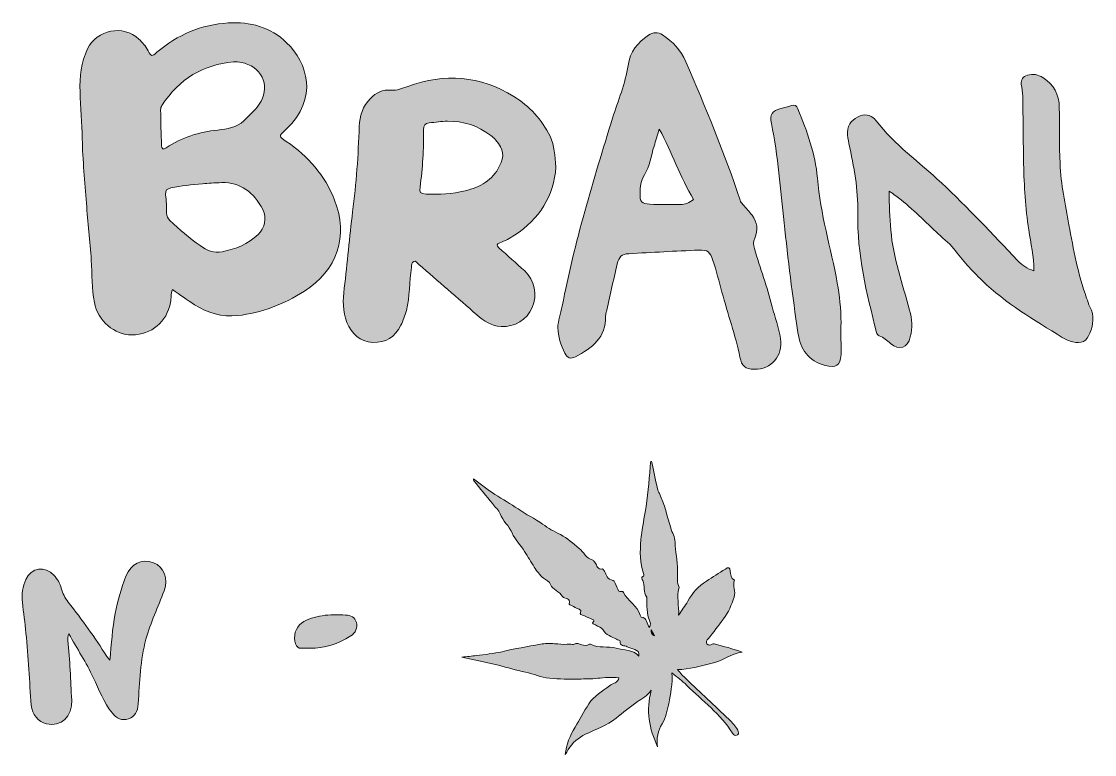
# Model space of a CAD drawing. Extents: x 449 to 1464, y -1300 to -659.
# Drawn here: x 901 to 1426, y -1083 to -724 of the extents above; entities that cross this region are included whole.
import ezdxf

# ---------------------------------------------------------------- set-up
doc = ezdxf.new("R2010")
doc.units = 0
doc.header["$MEASUREMENT"] = 0
doc.layers.add('katman 1', color=7, linetype='Continuous')

# ---------------------------------------------------------------- blocks, each defined once
blk = doc.blocks.new('block 2')
at = {"layer": 'katman 1', "true_color": 0x284ec8}
h = blk.add_hatch(color=152, dxfattribs=at)
h.dxf.hatch_style = 2
edge = h.paths.add_edge_path()
edge.add_spline(control_points=[(1054.47, -811.5), (1049.75, -799.4), (1041.48, -790.09), (1030.84, -782.83), (1027.07, -780.25), (1026.99, -780.37), (1030.37, -777.2), (1030.49, -777.08), (1030.63, -776.97), (1030.75, -776.85), (1046.82, -761.74), (1041.15, -744.34), (1031, -734.55), (1023.03, -726.87), (1013.21, -724.16), (1002.46, -724.87), (989.28, -725.75), (977.57, -730.54), (967.52, -739.24), (965.07, -741.36), (964.65, -741.31), (963.25, -738.53), (962.1, -736.26), (960.45, -734.43), (958.65, -732.74), (951.08, -725.63), (938.09, -728.12), (933.62, -737.5), (930.45, -744.16), (929.66, -751.27), (929.88, -758.5), (930.12, -766.19), (930.81, -773.87), (930.97, -781.56), (931.19, -792.09), (932.31, -802.56), (933.03, -813.05), (933.68, -822.34), (934.76, -831.61), (935.39, -840.91), (935.86, -847.82), (935.59, -854.8), (936.9, -861.62), (938.62, -870.57), (946.86, -877.56), (955.25, -877.47), (964.88, -877.38), (972.31, -871.12), (974.21, -861.54), (974.61, -859.54), (974.19, -857.43), (975.13, -855.3), (978.79, -857.8), (982.31, -860.36), (985.97, -862.69), (992.36, -866.75), (999.37, -868.81), (1006.95, -868), (1018.8, -866.73), (1029.66, -862.42), (1039.66, -856.09), (1055.74, -845.91), (1061.33, -829.03), (1054.47, -811.5)], knot_values=[0, 0, 0, 0, 1, 1, 1, 2, 2, 2, 3, 3, 3, 4, 4, 4, 5, 5, 5, 6, 6, 6, 7, 7, 7, 8, 8, 8, 9, 9, 9, 10, 10, 10, 11, 11, 11, 12, 12, 12, 13, 13, 13, 14, 14, 14, 15, 15, 15, 16, 16, 16, 17, 17, 17, 18, 18, 18, 19, 19, 19, 20, 20, 20, 21, 21, 21, 21], degree=3, periodic=1)
edge = h.paths.add_edge_path()
edge.add_spline(control_points=[(969.75, -784.85), (969.55, -779.05), (969.42, -773.24), (969.33, -767.44), (969.32, -766.71), (969.59, -765.88), (969.98, -765.27), (978.33, -752.17), (990.37, -745.23), (1004.96, -743.9), (1007.92, -743.87), (1010.01, -744.32), (1012, -745.13), (1020.74, -748.7), (1022.89, -758.53), (1016.5, -766.1), (1014.52, -768.45), (1012.33, -770.65), (1010.06, -772.72), (1006.46, -776), (1001.91, -776.72), (997.25, -777.24), (988.23, -778.25), (979.68, -780.73), (972.1, -785.95), (970.6, -786.99), (969.81, -786.47), (969.75, -784.85)], knot_values=[0, 0, 0, 0, 1, 1, 1, 2, 2, 2, 3, 3, 3, 4, 4, 4, 5, 5, 5, 6, 6, 6, 7, 7, 7, 8, 8, 8, 9, 9, 9, 9], degree=3, periodic=1)
edge = h.paths.add_edge_path()
edge.add_spline(control_points=[(1017.04, -828.37), (1012.16, -833.18), (1005.97, -835.43), (999.49, -836.8), (995.55, -837.63), (991.85, -836.12), (988.65, -833.79), (983.46, -830.01), (978.47, -825.99), (973.91, -821.45), (972.87, -820.43), (972.33, -819.32), (972.28, -817.85), (972.2, -814.86), (972.14, -811.85), (971.77, -808.89), (971.51, -806.73), (972.52, -806), (974.32, -805.6), (979.43, -804.47), (984.62, -804), (989.81, -803.53), (992.71, -803.26), (995.61, -803.15), (999.27, -802.92), (1008.26, -802.95), (1015.07, -807.59), (1019.29, -816.18), (1021.34, -820.33), (1020.37, -825.1), (1017.04, -828.37)], knot_values=[0, 0, 0, 0, 1, 1, 1, 2, 2, 2, 3, 3, 3, 4, 4, 4, 5, 5, 5, 6, 6, 6, 7, 7, 7, 8, 8, 8, 9, 9, 9, 10, 10, 10, 10], degree=3, periodic=1)
h = blk.add_hatch(color=152, dxfattribs=at)
h.dxf.hatch_style = 2
edge = h.paths.add_edge_path()
edge.add_spline(control_points=[(1272.66, -879.22), (1271.89, -873.87), (1269.91, -868.86), (1268.63, -863.67), (1266.26, -854.02), (1262.57, -844.8), (1259.93, -835.24), (1259.43, -833.45), (1259.17, -831.9), (1260.03, -830.09), (1261.88, -826.19), (1261.27, -822.39), (1258.74, -818.97), (1257.36, -817.12), (1255.77, -815.44), (1254.26, -813.69), (1253.71, -813.04), (1253.17, -812.46), (1252.88, -811.58), (1245.39, -788.48), (1235.86, -766.18), (1226.38, -743.84), (1223.92, -738.05), (1219.89, -734.12), (1214.95, -730.76), (1212.67, -729.21), (1210.36, -729.34), (1208.03, -730.92), (1202.74, -734.52), (1199.11, -738.85), (1198.09, -745.65), (1196.75, -754.52), (1193.16, -762.88), (1190.5, -771.44), (1181.07, -801.79), (1171.78, -832.18), (1165.85, -863.47), (1165.19, -866.98), (1163.67, -870.47), (1163.74, -873.95), (1163.82, -878.25), (1165.16, -882.53), (1167.19, -886.45), (1168.39, -888.76), (1169.96, -889.41), (1172.3, -888.16), (1180.35, -883.87), (1187.39, -878.73), (1187.1, -868.21), (1187.09, -867.78), (1187.17, -867.35), (1187.27, -866.94), (1189.09, -858.85), (1190.9, -850.76), (1192.75, -842.68), (1193.53, -839.3), (1194.92, -837.95), (1198.37, -837.75), (1209.81, -837.08), (1221.26, -836.48), (1232.71, -835.99), (1236.91, -835.81), (1238.37, -836.92), (1239.62, -841), (1241.2, -846.14), (1242.63, -851.34), (1244, -856.54), (1246.82, -867.19), (1250.62, -877.57), (1252.81, -888.38), (1253.68, -892.66), (1255.4, -894.23), (1259.78, -894.28), (1268.31, -894.38), (1273.9, -887.72), (1272.66, -879.22)], knot_values=[0, 0, 0, 0, 1, 1, 1, 2, 2, 2, 3, 3, 3, 4, 4, 4, 5, 5, 5, 6, 6, 6, 7, 7, 7, 8, 8, 8, 9, 9, 9, 10, 10, 10, 11, 11, 11, 12, 12, 12, 13, 13, 13, 14, 14, 14, 15, 15, 15, 16, 16, 16, 17, 17, 17, 18, 18, 18, 19, 19, 19, 20, 20, 20, 21, 21, 21, 22, 22, 22, 23, 23, 23, 24, 24, 24, 25, 25, 25, 25], degree=3, periodic=1)
edge = h.paths.add_edge_path()
edge.add_spline(control_points=[(1223.63, -813.7), (1218.68, -813.8), (1213.71, -813.79), (1208.77, -813.53), (1204.65, -813.32), (1203.85, -812.32), (1203.92, -808.28), (1203.97, -805.09), (1204.16, -802.13), (1206.09, -799.12), (1208.76, -794.98), (1209.3, -789.82), (1210.79, -785.11), (1211.61, -782.53), (1212.4, -779.93), (1213.37, -776.8), (1219.68, -788.27), (1223.64, -800.28), (1230.05, -811.26), (1228.3, -812.76), (1226.03, -813.65), (1223.63, -813.7)], knot_values=[0, 0, 0, 0, 1, 1, 1, 2, 2, 2, 3, 3, 3, 4, 4, 4, 5, 5, 5, 6, 6, 6, 7, 7, 7, 7], degree=3, periodic=1)
h = blk.add_hatch(color=152, dxfattribs=at)
h.dxf.hatch_style = 2
edge = h.paths.add_edge_path()
edge.add_spline(control_points=[(1147.48, -846.18), (1143.33, -842.35), (1139.09, -838.62), (1134.84, -834.91), (1133.5, -833.74), (1133.65, -833.09), (1135.26, -832.47), (1137.82, -831.49), (1140.23, -830.19), (1142.52, -828.69), (1154.75, -820.69), (1161.74, -809.55), (1162.78, -795.37), (1162.32, -789.88), (1162.1, -784.89), (1159.87, -780.32), (1155.85, -772.12), (1149.8, -765.61), (1142.13, -760.82), (1125.72, -750.58), (1108.31, -749.43), (1090.25, -755.93), (1087.59, -756.89), (1084.95, -757.97), (1082.06, -757.72), (1077.98, -757.37), (1074.74, -758.96), (1071.96, -761.78), (1068.18, -765.59), (1066.69, -770.37), (1066.52, -775.52), (1066.05, -789.46), (1065.14, -803.37), (1063.29, -817.19), (1061.64, -829.66), (1060.77, -842.21), (1059.21, -854.68), (1058.5, -860.37), (1058.27, -865.94), (1060.52, -871.33), (1062.87, -876.94), (1066.8, -880.72), (1073.15, -881.1), (1079.59, -881.49), (1084.09, -878.46), (1086.89, -872.74), (1088.02, -870.43), (1088.94, -868.06), (1089.57, -865.55), (1091.3, -858.62), (1091.07, -851.46), (1092.07, -844.44), (1092.22, -843.35), (1092.07, -841.97), (1093.16, -841.5), (1094.24, -841.04), (1094.92, -842.32), (1095.65, -842.96), (1105.16, -851.18), (1114.62, -859.46), (1124.13, -867.68), (1127.53, -870.63), (1131.22, -873.11), (1135.91, -873.38), (1142.48, -873.74), (1148.63, -869.94), (1151.15, -864.08), (1153.82, -857.86), (1152.42, -850.74), (1147.48, -846.18)], knot_values=[0, 0, 0, 0, 1, 1, 1, 2, 2, 2, 3, 3, 3, 4, 4, 4, 5, 5, 5, 6, 6, 6, 7, 7, 7, 8, 8, 8, 9, 9, 9, 10, 10, 10, 11, 11, 11, 12, 12, 12, 13, 13, 13, 14, 14, 14, 15, 15, 15, 16, 16, 16, 17, 17, 17, 18, 18, 18, 19, 19, 19, 20, 20, 20, 21, 21, 21, 22, 22, 22, 23, 23, 23, 23], degree=3, periodic=1)
edge = h.paths.add_edge_path()
edge.add_spline(control_points=[(1118.34, -806.97), (1112.07, -808.44), (1105.69, -808.96), (1099.25, -808.57), (1096.29, -808.38), (1095.93, -808.02), (1096.3, -805.19), (1097.5, -795.86), (1098.15, -786.49), (1097.99, -777.09), (1097.95, -774.94), (1098.68, -773.98), (1100.79, -773.75), (1103.77, -773.44), (1106.72, -772.94), (1109.72, -772.97), (1117.6, -772.83), (1124.71, -775.03), (1130.92, -779.96), (1131.72, -780.6), (1132.52, -781.26), (1133.19, -782.03), (1137.41, -786.93), (1137.65, -789.98), (1135.21, -794.84), (1131.72, -801.82), (1125.59, -805.26), (1118.34, -806.97)], knot_values=[0, 0, 0, 0, 1, 1, 1, 2, 2, 2, 3, 3, 3, 4, 4, 4, 5, 5, 5, 6, 6, 6, 7, 7, 7, 8, 8, 8, 9, 9, 9, 9], degree=3, periodic=1)
h = blk.add_hatch(color=152, dxfattribs=at)
h.dxf.hatch_style = 2
edge = h.paths.add_edge_path()
edge.add_spline(control_points=[(1396.65, -846.11), (1396.75, -839.13), (1395.09, -832.64), (1394.14, -826.05), (1392.59, -815.36), (1391.83, -804.62), (1391.64, -793.84), (1391.45, -782.8), (1391.37, -771.75), (1391.17, -760.72), (1391.13, -758.76), (1390.71, -756.82), (1390.48, -754.86), (1390.21, -752.55), (1391.22, -751.15), (1393.45, -750.45), (1396.2, -749.59), (1398.72, -750.17), (1401.05, -751.63), (1406.4, -754.97), (1409.06, -759.84), (1409.1, -766.18), (1409.15, -775.34), (1409.09, -784.5), (1409.48, -793.66), (1409.9, -803.79), (1411.94, -813.66), (1413.79, -823.57), (1416.05, -835.67), (1418.25, -847.79), (1422.45, -859.42), (1422.97, -860.86), (1423.39, -862.37), (1424.09, -863.72), (1426.34, -868.05), (1425.74, -872.35), (1424.09, -876.62), (1422.56, -880.61), (1419.84, -881.95), (1415.73, -880.93), (1413.89, -880.47), (1412.17, -879.66), (1410.57, -878.68), (1396.89, -870.23), (1382.99, -862.05), (1371.27, -850.84), (1366.27, -846.06), (1361.72, -840.87), (1357.46, -835.38), (1355.02, -832.25), (1351.67, -829.83), (1348.77, -827.04), (1342.41, -820.93), (1336.15, -814.73), (1329.08, -809.42), (1328.14, -808.72), (1327.18, -808.06), (1325.88, -807.12), (1325.73, -813.81), (1326.16, -820), (1326.66, -826.19), (1327.75, -839.69), (1332.33, -852.37), (1335.86, -865.29), (1337.06, -869.66), (1337.26, -874.1), (1336.19, -878.48), (1334.84, -884.02), (1330.85, -885.24), (1326.47, -881.61), (1324.76, -880.19), (1323.13, -878.68), (1320.97, -877.92), (1320.19, -877.64), (1319.88, -877.05), (1319.66, -876.21), (1314.74, -857.05), (1310.05, -837.83), (1310.49, -817.87), (1310.75, -806.27), (1308.56, -795.07), (1306.15, -783.85), (1305.76, -782.02), (1305.37, -780.19), (1305.42, -778.28), (1305.55, -774.07), (1308.11, -771.79), (1311.67, -770.38), (1314.81, -769.14), (1317.63, -770.27), (1319.48, -772.7), (1328.51, -784.55), (1340.71, -793.02), (1351.41, -803.09), (1364.32, -815.24), (1376.44, -828.17), (1388.66, -841), (1390.9, -843.36), (1393.35, -845.14), (1396.65, -846.11)], knot_values=[0, 0, 0, 0, 1, 1, 1, 2, 2, 2, 3, 3, 3, 4, 4, 4, 5, 5, 5, 6, 6, 6, 7, 7, 7, 8, 8, 8, 9, 9, 9, 10, 10, 10, 11, 11, 11, 12, 12, 12, 13, 13, 13, 14, 14, 14, 15, 15, 15, 16, 16, 16, 17, 17, 17, 18, 18, 18, 19, 19, 19, 20, 20, 20, 21, 21, 21, 22, 22, 22, 23, 23, 23, 24, 24, 24, 25, 25, 25, 26, 26, 26, 27, 27, 27, 28, 28, 28, 29, 29, 29, 30, 30, 30, 31, 31, 31, 32, 32, 32, 33, 33, 33, 33], degree=3, periodic=1)
h = blk.add_hatch(color=152, dxfattribs=at)
h.dxf.hatch_style = 2
edge = h.paths.add_edge_path()
edge.add_spline(control_points=[(1302.3, -871.58), (1301.84, -875.49), (1302.37, -880.26), (1302.35, -885.04), (1302.35, -885.72), (1302.33, -886.41), (1302.28, -887.09), (1301.92, -892.53), (1299.75, -893.86), (1294.49, -892.4), (1286.17, -890.11), (1282.42, -884.6), (1281.19, -876.23), (1278.57, -858.38), (1276.31, -840.5), (1274.43, -822.57), (1272.72, -806.34), (1271.48, -790.05), (1268.18, -774.03), (1267.28, -769.64), (1268.56, -767.86), (1272.84, -766.74), (1274.57, -766.28), (1276.31, -765.84), (1278.01, -765.29), (1279.67, -764.74), (1280.61, -765.39), (1281.21, -766.89), (1285.58, -777.86), (1289.74, -788.9), (1290.72, -800.79), (1292.15, -818.25), (1297.37, -834.97), (1300.43, -852.1), (1301.53, -858.26), (1302.3, -864.44), (1302.3, -871.58)], knot_values=[0, 0, 0, 0, 1, 1, 1, 2, 2, 2, 3, 3, 3, 4, 4, 4, 5, 5, 5, 6, 6, 6, 7, 7, 7, 8, 8, 8, 9, 9, 9, 10, 10, 10, 11, 11, 11, 12, 12, 12, 12], degree=3, periodic=1)
at = {"layer": 'katman 1', "true_color": 0x42fe0f}
h = blk.add_hatch(color=80, dxfattribs=at)
h.dxf.hatch_style = 2
edge = h.paths.add_edge_path()
edge.add_spline(control_points=[(1209.6, -939.45), (1210.55, -943.87), (1211.48, -948.29), (1212.47, -952.7), (1212.66, -953.52), (1213.04, -954.3), (1213.4, -955.07), (1215.96, -960.42), (1217.24, -966.2), (1218.92, -971.84), (1219.61, -974.19), (1221.06, -976.32), (1221.1, -978.84), (1221.17, -983.43), (1222.25, -987.91), (1222.28, -992.54), (1222.29, -994.98), (1221.89, -997.63), (1222.77, -1000.09), (1222.89, -1000.41), (1223.08, -1000.79), (1223, -1001.07), (1221.72, -1005.5), (1223.11, -1009.99), (1222.79, -1014.57), (1224.29, -1012.25), (1225.95, -1010.09), (1227.27, -1007.74), (1229.54, -1003.69), (1232.51, -1000.38), (1236.42, -997.9), (1239.51, -995.94), (1242.61, -993.97), (1245.67, -991.97), (1247.06, -991.06), (1247.93, -990.85), (1248.1, -992.99), (1248.23, -994.64), (1248.31, -996.45), (1250.12, -997.39), (1249.1, -1000.14), (1250.9, -1002.91), (1249.99, -1005.7), (1248.73, -1009.52), (1247.25, -1013.07), (1244.74, -1016.4), (1242.29, -1019.66), (1239.86, -1022.93), (1237.26, -1026.09), (1236.7, -1026.77), (1235.98, -1027.7), (1236.69, -1028.63), (1237.37, -1029.54), (1238.31, -1029.33), (1239.22, -1028.8), (1239.49, -1028.64), (1239.91, -1028.56), (1240.21, -1028.64), (1244.79, -1029.79), (1249.36, -1030.97), (1253.96, -1032.57), (1248.39, -1033.49), (1243.93, -1037.09), (1238.58, -1038.25), (1233.34, -1039.38), (1228.21, -1041.06), (1222.18, -1041.18), (1223.86, -1042.99), (1225.08, -1044.45), (1226.46, -1045.75), (1233.42, -1052.33), (1240.45, -1058.85), (1247.4, -1065.45), (1249.07, -1067.03), (1250.71, -1068.71), (1251.72, -1070.82), (1252.07, -1071.56), (1252.55, -1072.53), (1251.55, -1073.11), (1250.58, -1073.68), (1249.66, -1073.19), (1249.13, -1072.31), (1243.36, -1062.85), (1234.43, -1056.4), (1226.73, -1048.78), (1224.64, -1046.71), (1222.22, -1044.98), (1219.55, -1042.76), (1219.92, -1048.2), (1218.87, -1053.02), (1217.94, -1057.84), (1217.27, -1061.26), (1216.54, -1064.59), (1214.69, -1067.74), (1212.75, -1071.04), (1211.77, -1074.86), (1212.53, -1078.88), (1208.38, -1070.12), (1206.78, -1061.09), (1209.42, -1051.29), (1207.57, -1053.84), (1204.95, -1055.25), (1202.57, -1056.97), (1199.03, -1059.53), (1195.6, -1062.22), (1192.17, -1064.92), (1187.69, -1068.45), (1182.35, -1070.3), (1177.31, -1072.76), (1173.78, -1074.48), (1170.8, -1076.83), (1168.82, -1080.3), (1168.36, -1081.11), (1167.94, -1081.94), (1167.36, -1082.7), (1167.8, -1077.83), (1169.68, -1073.38), (1172.19, -1069.35), (1174.53, -1065.59), (1176.45, -1061.62), (1178.86, -1057.9), (1181.44, -1053.91), (1185.42, -1051.83), (1188.97, -1049.08), (1190.52, -1047.89), (1193.11, -1047.72), (1193.59, -1045.25), (1190.05, -1044.69), (1186.47, -1045.05), (1183.22, -1045.43), (1180.15, -1045.79), (1176.98, -1045.72), (1174.01, -1045.8), (1169.25, -1045.94), (1164.37, -1045.73), (1159.55, -1045.37), (1155.43, -1045.06), (1151.81, -1043.21), (1147.86, -1042.41), (1143.4, -1041.52), (1139.04, -1040.14), (1134.61, -1039.07), (1128.75, -1037.66), (1122.87, -1036.31), (1116.8, -1035.06), (1119.15, -1034.81), (1121.51, -1034.58), (1123.86, -1034.31), (1128.08, -1033.84), (1132.26, -1033.33), (1136.44, -1032.4), (1142.65, -1031.02), (1148.91, -1029.8), (1155.17, -1028.73), (1157.31, -1028.37), (1159.8, -1028.39), (1162.15, -1028.5), (1164.1, -1028.59), (1166.21, -1029.1), (1168.24, -1028.7), (1169.36, -1028.48), (1170.85, -1029.16), (1171.45, -1028.82), (1174.11, -1027.31), (1176.67, -1030.85), (1179.17, -1028.73), (1179.26, -1028.66), (1179.51, -1028.73), (1179.65, -1028.8), (1183.67, -1030.9), (1188.25, -1029.49), (1192.31, -1030.7), (1195.97, -1031.81), (1200.23, -1031.12), (1203.4, -1034.53), (1203.69, -1032.47), (1202.56, -1031.83), (1201.44, -1031.33), (1200.2, -1030.78), (1198.74, -1030.64), (1197.59, -1029.96), (1196.37, -1029.23), (1193.84, -1029.97), (1194.16, -1027.18), (1194.18, -1026.95), (1193, -1026.61), (1192.4, -1026.29), (1190.03, -1024.99), (1187.26, -1024.41), (1185.78, -1021.61), (1185.2, -1020.52), (1183.33, -1020.15), (1182.17, -1019.3), (1181.65, -1018.92), (1179.69, -1019), (1181.28, -1017.4), (1181.73, -1016.94), (1180.76, -1016.64), (1180.4, -1016.47), (1179.1, -1015.83), (1177.71, -1015.37), (1176.41, -1014.74), (1175.6, -1014.35), (1173.9, -1014.49), (1175, -1012.66), (1175.3, -1012.16), (1174.45, -1011.89), (1174.07, -1011.68), (1172.87, -1011.03), (1171.61, -1010.49), (1170.4, -1009.87), (1169.95, -1009.65), (1169.14, -1009.2), (1169.17, -1009.11), (1170.41, -1005.91), (1166.85, -1006.81), (1166.02, -1005.39), (1164.58, -1002.93), (1160.93, -1001.92), (1160.25, -999.85), (1159.49, -997.57), (1157.91, -997.49), (1156.72, -996.49), (1154.87, -994.93), (1153.31, -992.87), (1152.18, -991.06), (1150.59, -988.53), (1149.04, -985.94), (1147.43, -983.37), (1145.47, -980.25), (1142.7, -977.48), (1141.33, -974.35), (1139.79, -970.83), (1136.84, -968.46), (1135.44, -964.92), (1134.77, -963.23), (1132.97, -961.61), (1131.68, -959.96), (1128.73, -956.2), (1125.63, -952.55), (1122.61, -948.83), (1122.49, -948.68), (1122.51, -948.4), (1122.38, -947.78), (1126.06, -950.53), (1129.36, -953.18), (1132.92, -955.49), (1136.67, -957.93), (1140.63, -960.02), (1144.29, -962.59), (1148.13, -965.3), (1152.46, -967.19), (1156.28, -970.02), (1158.93, -971.99), (1162.03, -973.58), (1164.98, -975.12), (1168.49, -976.94), (1171.14, -979.45), (1174.1, -981.86), (1176.33, -983.68), (1177.57, -986.91), (1180.83, -987.56), (1181.26, -987.65), (1181.53, -988.46), (1181.91, -988.91), (1182.94, -990.12), (1182.99, -992.5), (1185.56, -991.95), (1185.78, -991.9), (1186.21, -992.65), (1186.48, -993.07), (1187.6, -994.79), (1187.77, -997.2), (1190.71, -997.52), (1191.52, -997.61), (1192.09, -999.88), (1192.77, -1001.16), (1193.25, -1002.07), (1193.38, -1003.4), (1195, -1002.92), (1195.21, -1002.85), (1195.7, -1003.15), (1195.81, -1003.4), (1197.78, -1007.72), (1202.74, -1009.84), (1204.07, -1014.62), (1204.15, -1014.94), (1204.34, -1015.47), (1204.52, -1015.5), (1207.55, -1015.84), (1207.12, -1018.88), (1208.57, -1020.57), (1209.18, -1019.18), (1209.1, -1017.97), (1208.36, -1016.62), (1207.48, -1015.01), (1206.98, -1008.57), (1207.28, -1006.18), (1207.3, -1006.01), (1207.3, -1005.79), (1207.21, -1005.68), (1205.18, -1003.3), (1206.56, -1000.11), (1205.28, -997.53), (1205, -996.96), (1204.1, -995.98), (1205.61, -995.52), (1205.89, -995.43), (1205.93, -995.07), (1205.78, -994.66), (1203.75, -989.14), (1203.89, -983.31), (1204.38, -977.69), (1204.78, -973.18), (1205.67, -968.61), (1206.42, -964.09), (1207.63, -956.75), (1208.38, -949.35), (1208.83, -941.93), (1208.88, -941.09), (1209.08, -940.27), (1209.21, -939.44), (1209.34, -939.44), (1209.47, -939.45), (1209.6, -939.45)], knot_values=[0, 0, 0, 0, 1, 1, 1, 2, 2, 2, 3, 3, 3, 4, 4, 4, 5, 5, 5, 6, 6, 6, 7, 7, 7, 8, 8, 8, 9, 9, 9, 10, 10, 10, 11, 11, 11, 12, 12, 12, 13, 13, 13, 14, 14, 14, 15, 15, 15, 16, 16, 16, 17, 17, 17, 18, 18, 18, 19, 19, 19, 20, 20, 20, 21, 21, 21, 22, 22, 22, 23, 23, 23, 24, 24, 24, 25, 25, 25, 26, 26, 26, 27, 27, 27, 28, 28, 28, 29, 29, 29, 30, 30, 30, 31, 31, 31, 32, 32, 32, 33, 33, 33, 34, 34, 34, 35, 35, 35, 36, 36, 36, 37, 37, 37, 38, 38, 38, 39, 39, 39, 40, 40, 40, 41, 41, 41, 42, 42, 42, 43, 43, 43, 44, 44, 44, 45, 45, 45, 46, 46, 46, 47, 47, 47, 48, 48, 48, 49, 49, 49, 50, 50, 50, 51, 51, 51, 52, 52, 52, 53, 53, 53, 54, 54, 54, 55, 55, 55, 56, 56, 56, 57, 57, 57, 58, 58, 58, 59, 59, 59, 60, 60, 60, 61, 61, 61, 62, 62, 62, 63, 63, 63, 64, 64, 64, 65, 65, 65, 66, 66, 66, 67, 67, 67, 68, 68, 68, 69, 69, 69, 70, 70, 70, 71, 71, 71, 72, 72, 72, 73, 73, 73, 74, 74, 74, 75, 75, 75, 76, 76, 76, 77, 77, 77, 78, 78, 78, 79, 79, 79, 80, 80, 80, 81, 81, 81, 82, 82, 82, 83, 83, 83, 84, 84, 84, 85, 85, 85, 86, 86, 86, 87, 87, 87, 88, 88, 88, 89, 89, 89, 90, 90, 90, 91, 91, 91, 92, 92, 92, 93, 93, 93, 94, 94, 94, 95, 95, 95, 96, 96, 96, 97, 97, 97, 98, 98, 98, 99, 99, 99, 100, 100, 100, 101, 101, 101, 102, 102, 102, 103, 103, 103, 104, 104, 104, 105, 105, 105, 106, 106, 106, 107, 107, 107, 108, 108, 108, 108], degree=3, periodic=1)
at = {"layer": 'katman 1', "true_color": 0xffffff}
h = blk.add_hatch(color=7, dxfattribs=at)
h.dxf.hatch_style = 2
edge = h.paths.add_edge_path()
edge.add_spline(control_points=[(944.5, -1036.49), (945.26, -1028.6), (945.67, -1021.1), (947.13, -1013.73), (948.35, -1007.52), (949.95, -1001.42), (952.32, -995.54), (954.82, -989.32), (960.18, -986.68), (965.81, -988.87), (970.99, -990.89), (973.25, -996.7), (971.04, -1002.63), (968.09, -1010.53), (964.4, -1018.15), (962.17, -1026.34), (959.37, -1036.68), (958.97, -1047.27), (958.39, -1057.85), (958.18, -1061.67), (956.66, -1064.26), (953.61, -1065.27), (950.26, -1066.37), (947.73, -1064.88), (945.72, -1062.42), (941.53, -1057.26), (939.17, -1051.06), (936.4, -1045.11), (932.98, -1037.75), (928.48, -1031.02), (924.4, -1023.6), (923.73, -1024.94), (923.89, -1025.96), (923.98, -1026.9), (924.96, -1036.6), (925.26, -1046.35), (925.81, -1056.07), (926.26, -1064.05), (920.53, -1069.43), (913.49, -1067.75), (909.5, -1066.79), (906.39, -1063.05), (906.05, -1058.62), (905.17, -1046.86), (904.4, -1035.09), (903.44, -1023.33), (903.04, -1018.3), (902.25, -1013.3), (901.68, -1008.29), (901.23, -1004.39), (901.78, -1000.6), (903.39, -997.02), (905.98, -991.27), (912.86, -990.26), (917.08, -994.97), (918.76, -996.85), (920.11, -998.98), (920.68, -1001.4), (921.3, -1003.99), (922.56, -1006.13), (924.15, -1008.16), (930.87, -1016.7), (937.18, -1025.54), (943, -1034.72), (943.34, -1035.26), (943.83, -1035.7), (944.5, -1036.49)], knot_values=[0, 0, 0, 0, 1, 1, 1, 2, 2, 2, 3, 3, 3, 4, 4, 4, 5, 5, 5, 6, 6, 6, 7, 7, 7, 8, 8, 8, 9, 9, 9, 10, 10, 10, 11, 11, 11, 12, 12, 12, 13, 13, 13, 14, 14, 14, 15, 15, 15, 16, 16, 16, 17, 17, 17, 18, 18, 18, 19, 19, 19, 20, 20, 20, 21, 21, 21, 22, 22, 22, 22], degree=3, periodic=1)
h = blk.add_hatch(color=7, dxfattribs=at)
h.dxf.hatch_style = 2
edge = h.paths.add_edge_path()
edge.add_spline(control_points=[(1041.72, -1030.66), (1041.64, -1030.66), (1041.55, -1030.67), (1041.47, -1030.66), (1039.26, -1030.41), (1036.46, -1031.84), (1035.3, -1028.57), (1034.06, -1025.08), (1035.38, -1020.41), (1038.31, -1018.39), (1041.31, -1016.31), (1044.78, -1015.32), (1048.35, -1014.79), (1052.17, -1014.22), (1056, -1014.22), (1059.87, -1014.51), (1062.43, -1014.71), (1064.36, -1015.44), (1065.1, -1018.11), (1065.77, -1020.54), (1064.76, -1023.25), (1062.33, -1024.72), (1056.16, -1028.44), (1049.61, -1030.99), (1042.24, -1030.68), (1042.06, -1030.67), (1041.89, -1030.68), (1041.72, -1030.68), (1041.72, -1030.67), (1041.72, -1030.66), (1041.72, -1030.66)], knot_values=[0, 0, 0, 0, 1, 1, 1, 2, 2, 2, 3, 3, 3, 4, 4, 4, 5, 5, 5, 6, 6, 6, 7, 7, 7, 8, 8, 8, 9, 9, 9, 10, 10, 10, 10], degree=3, periodic=1)
at = {"layer": 'katman 1', "true_color": 0xf9f9f9}
h = blk.add_hatch(color=7, dxfattribs=at)
h.dxf.hatch_style = 2
edge = h.paths.add_edge_path()
edge.add_spline(control_points=[(1209.31, -1021.64), (1210.04, -1022.87), (1210.55, -1023.73), (1211.06, -1024.59), (1209.8, -1024.21), (1209.28, -1023.35), (1209.31, -1021.64)], knot_values=[0, 0, 0, 0, 1, 1, 1, 2, 2, 2, 2], degree=3, periodic=1)
at = {"layer": 'katman 1', "lineweight": 0}
for points, knots in [([(1054.47, -811.5), (1049.75, -799.4), (1041.48, -790.09), (1030.84, -782.83), (1027.07, -780.25), (1026.99, -780.37), (1030.37, -777.2), (1030.49, -777.08), (1030.63, -776.97), (1030.75, -776.85), (1046.82, -761.74), (1041.15, -744.34), (1031, -734.55), (1023.03, -726.87), (1013.21, -724.16), (1002.46, -724.87), (989.28, -725.75), (977.57, -730.54), (967.52, -739.24), (965.07, -741.36), (964.65, -741.31), (963.25, -738.53), (962.1, -736.26), (960.45, -734.43), (958.65, -732.74), (951.08, -725.63), (938.09, -728.12), (933.62, -737.5), (930.45, -744.16), (929.66, -751.27), (929.88, -758.5), (930.12, -766.19), (930.81, -773.87), (930.97, -781.56), (931.19, -792.09), (932.31, -802.56), (933.03, -813.05), (933.68, -822.34), (934.76, -831.61), (935.39, -840.91), (935.86, -847.82), (935.59, -854.8), (936.9, -861.62), (938.62, -870.57), (946.86, -877.56), (955.25, -877.47), (964.88, -877.38), (972.31, -871.12), (974.21, -861.54), (974.61, -859.54), (974.19, -857.43), (975.13, -855.3), (978.79, -857.8), (982.31, -860.36), (985.97, -862.69), (992.36, -866.75), (999.37, -868.81), (1006.95, -868), (1018.8, -866.73), (1029.66, -862.42), (1039.66, -856.09), (1055.74, -845.91), (1061.33, -829.03), (1054.47, -811.5)], [0, 0, 0, 0, 1, 1, 1, 2, 2, 2, 3, 3, 3, 4, 4, 4, 5, 5, 5, 6, 6, 6, 7, 7, 7, 8, 8, 8, 9, 9, 9, 10, 10, 10, 11, 11, 11, 12, 12, 12, 13, 13, 13, 14, 14, 14, 15, 15, 15, 16, 16, 16, 17, 17, 17, 18, 18, 18, 19, 19, 19, 20, 20, 20, 21, 21, 21, 21]), ([(1272.66, -879.22), (1271.89, -873.87), (1269.91, -868.86), (1268.63, -863.67), (1266.26, -854.02), (1262.57, -844.8), (1259.93, -835.24), (1259.43, -833.45), (1259.17, -831.9), (1260.03, -830.09), (1261.88, -826.19), (1261.27, -822.39), (1258.74, -818.97), (1257.36, -817.12), (1255.77, -815.44), (1254.26, -813.69), (1253.71, -813.04), (1253.17, -812.46), (1252.88, -811.58), (1245.39, -788.48), (1235.86, -766.18), (1226.38, -743.84), (1223.92, -738.05), (1219.89, -734.12), (1214.95, -730.76), (1212.67, -729.21), (1210.36, -729.34), (1208.03, -730.92), (1202.74, -734.52), (1199.11, -738.85), (1198.09, -745.65), (1196.75, -754.52), (1193.16, -762.88), (1190.5, -771.44), (1181.07, -801.79), (1171.78, -832.18), (1165.85, -863.47), (1165.19, -866.98), (1163.67, -870.47), (1163.74, -873.95), (1163.82, -878.25), (1165.16, -882.53), (1167.19, -886.45), (1168.39, -888.76), (1169.96, -889.41), (1172.3, -888.16), (1180.35, -883.87), (1187.39, -878.73), (1187.1, -868.21), (1187.09, -867.78), (1187.17, -867.35), (1187.27, -866.94), (1189.09, -858.85), (1190.9, -850.76), (1192.75, -842.68), (1193.53, -839.3), (1194.92, -837.95), (1198.37, -837.75), (1209.81, -837.08), (1221.26, -836.48), (1232.71, -835.99), (1236.91, -835.81), (1238.37, -836.92), (1239.62, -841), (1241.2, -846.14), (1242.63, -851.34), (1244, -856.54), (1246.82, -867.19), (1250.62, -877.57), (1252.81, -888.38), (1253.68, -892.66), (1255.4, -894.23), (1259.78, -894.28), (1268.31, -894.38), (1273.9, -887.72), (1272.66, -879.22)], [0, 0, 0, 0, 1, 1, 1, 2, 2, 2, 3, 3, 3, 4, 4, 4, 5, 5, 5, 6, 6, 6, 7, 7, 7, 8, 8, 8, 9, 9, 9, 10, 10, 10, 11, 11, 11, 12, 12, 12, 13, 13, 13, 14, 14, 14, 15, 15, 15, 16, 16, 16, 17, 17, 17, 18, 18, 18, 19, 19, 19, 20, 20, 20, 21, 21, 21, 22, 22, 22, 23, 23, 23, 24, 24, 24, 25, 25, 25, 25]), ([(969.75, -784.85), (969.55, -779.05), (969.42, -773.24), (969.33, -767.44), (969.32, -766.71), (969.59, -765.88), (969.98, -765.27), (978.33, -752.17), (990.37, -745.23), (1004.96, -743.9), (1007.92, -743.87), (1010.01, -744.32), (1012, -745.13), (1020.74, -748.7), (1022.89, -758.53), (1016.5, -766.1), (1014.52, -768.45), (1012.33, -770.65), (1010.06, -772.72), (1006.46, -776), (1001.91, -776.72), (997.25, -777.24), (988.23, -778.25), (979.68, -780.73), (972.1, -785.95), (970.6, -786.99), (969.81, -786.47), (969.75, -784.85)], [0, 0, 0, 0, 1, 1, 1, 2, 2, 2, 3, 3, 3, 4, 4, 4, 5, 5, 5, 6, 6, 6, 7, 7, 7, 8, 8, 8, 9, 9, 9, 9]), ([(1147.48, -846.18), (1143.33, -842.35), (1139.09, -838.62), (1134.84, -834.91), (1133.5, -833.74), (1133.65, -833.09), (1135.26, -832.47), (1137.82, -831.49), (1140.23, -830.19), (1142.52, -828.69), (1154.75, -820.69), (1161.74, -809.55), (1162.78, -795.37), (1162.32, -789.88), (1162.1, -784.89), (1159.87, -780.32), (1155.85, -772.12), (1149.8, -765.61), (1142.13, -760.82), (1125.72, -750.58), (1108.31, -749.43), (1090.25, -755.93), (1087.59, -756.89), (1084.95, -757.97), (1082.06, -757.72), (1077.98, -757.37), (1074.74, -758.96), (1071.96, -761.78), (1068.18, -765.59), (1066.69, -770.37), (1066.52, -775.52), (1066.05, -789.46), (1065.14, -803.37), (1063.29, -817.19), (1061.64, -829.66), (1060.77, -842.21), (1059.21, -854.68), (1058.5, -860.37), (1058.27, -865.94), (1060.52, -871.33), (1062.87, -876.94), (1066.8, -880.72), (1073.15, -881.1), (1079.59, -881.49), (1084.09, -878.46), (1086.89, -872.74), (1088.02, -870.43), (1088.94, -868.06), (1089.57, -865.55), (1091.3, -858.62), (1091.07, -851.46), (1092.07, -844.44), (1092.22, -843.35), (1092.07, -841.97), (1093.16, -841.5), (1094.24, -841.04), (1094.92, -842.32), (1095.65, -842.96), (1105.16, -851.18), (1114.62, -859.46), (1124.13, -867.68), (1127.53, -870.63), (1131.22, -873.11), (1135.91, -873.38), (1142.48, -873.74), (1148.63, -869.94), (1151.15, -864.08), (1153.82, -857.86), (1152.42, -850.74), (1147.48, -846.18)], [0, 0, 0, 0, 1, 1, 1, 2, 2, 2, 3, 3, 3, 4, 4, 4, 5, 5, 5, 6, 6, 6, 7, 7, 7, 8, 8, 8, 9, 9, 9, 10, 10, 10, 11, 11, 11, 12, 12, 12, 13, 13, 13, 14, 14, 14, 15, 15, 15, 16, 16, 16, 17, 17, 17, 18, 18, 18, 19, 19, 19, 20, 20, 20, 21, 21, 21, 22, 22, 22, 23, 23, 23, 23]), ([(1396.65, -846.11), (1396.75, -839.13), (1395.09, -832.64), (1394.14, -826.05), (1392.59, -815.36), (1391.83, -804.62), (1391.64, -793.84), (1391.45, -782.8), (1391.37, -771.75), (1391.17, -760.72), (1391.13, -758.76), (1390.71, -756.82), (1390.48, -754.86), (1390.21, -752.55), (1391.22, -751.15), (1393.45, -750.45), (1396.2, -749.59), (1398.72, -750.17), (1401.05, -751.63), (1406.4, -754.97), (1409.06, -759.84), (1409.1, -766.18), (1409.15, -775.34), (1409.09, -784.5), (1409.48, -793.66), (1409.9, -803.79), (1411.94, -813.66), (1413.79, -823.57), (1416.05, -835.67), (1418.25, -847.79), (1422.45, -859.42), (1422.97, -860.86), (1423.39, -862.37), (1424.09, -863.72), (1426.34, -868.05), (1425.74, -872.35), (1424.09, -876.62), (1422.56, -880.61), (1419.84, -881.95), (1415.73, -880.93), (1413.89, -880.47), (1412.17, -879.66), (1410.57, -878.68), (1396.89, -870.23), (1382.99, -862.05), (1371.27, -850.84), (1366.27, -846.06), (1361.72, -840.87), (1357.46, -835.38), (1355.02, -832.25), (1351.67, -829.83), (1348.77, -827.04), (1342.41, -820.93), (1336.15, -814.73), (1329.08, -809.42), (1328.14, -808.72), (1327.18, -808.06), (1325.88, -807.12), (1325.73, -813.81), (1326.16, -820), (1326.66, -826.19), (1327.75, -839.69), (1332.33, -852.37), (1335.86, -865.29), (1337.06, -869.66), (1337.26, -874.1), (1336.19, -878.48), (1334.84, -884.02), (1330.85, -885.24), (1326.47, -881.61), (1324.76, -880.19), (1323.13, -878.68), (1320.97, -877.92), (1320.19, -877.64), (1319.88, -877.05), (1319.66, -876.21), (1314.74, -857.05), (1310.05, -837.83), (1310.49, -817.87), (1310.75, -806.27), (1308.56, -795.07), (1306.15, -783.85), (1305.76, -782.02), (1305.37, -780.19), (1305.42, -778.28), (1305.55, -774.07), (1308.11, -771.79), (1311.67, -770.38), (1314.81, -769.14), (1317.63, -770.27), (1319.48, -772.7), (1328.51, -784.55), (1340.71, -793.02), (1351.41, -803.09), (1364.32, -815.24), (1376.44, -828.17), (1388.66, -841), (1390.9, -843.36), (1393.35, -845.14), (1396.65, -846.11)], [0, 0, 0, 0, 1, 1, 1, 2, 2, 2, 3, 3, 3, 4, 4, 4, 5, 5, 5, 6, 6, 6, 7, 7, 7, 8, 8, 8, 9, 9, 9, 10, 10, 10, 11, 11, 11, 12, 12, 12, 13, 13, 13, 14, 14, 14, 15, 15, 15, 16, 16, 16, 17, 17, 17, 18, 18, 18, 19, 19, 19, 20, 20, 20, 21, 21, 21, 22, 22, 22, 23, 23, 23, 24, 24, 24, 25, 25, 25, 26, 26, 26, 27, 27, 27, 28, 28, 28, 29, 29, 29, 30, 30, 30, 31, 31, 31, 32, 32, 32, 33, 33, 33, 33]), ([(1302.3, -871.58), (1301.84, -875.49), (1302.37, -880.26), (1302.35, -885.04), (1302.35, -885.72), (1302.33, -886.41), (1302.28, -887.09), (1301.92, -892.53), (1299.75, -893.86), (1294.49, -892.4), (1286.17, -890.11), (1282.42, -884.6), (1281.19, -876.23), (1278.57, -858.38), (1276.31, -840.5), (1274.43, -822.57), (1272.72, -806.34), (1271.48, -790.05), (1268.18, -774.03), (1267.28, -769.64), (1268.56, -767.86), (1272.84, -766.74), (1274.57, -766.28), (1276.31, -765.84), (1278.01, -765.29), (1279.67, -764.74), (1280.61, -765.39), (1281.21, -766.89), (1285.58, -777.86), (1289.74, -788.9), (1290.72, -800.79), (1292.15, -818.25), (1297.37, -834.97), (1300.43, -852.1), (1301.53, -858.26), (1302.3, -864.44), (1302.3, -871.58)], [0, 0, 0, 0, 1, 1, 1, 2, 2, 2, 3, 3, 3, 4, 4, 4, 5, 5, 5, 6, 6, 6, 7, 7, 7, 8, 8, 8, 9, 9, 9, 10, 10, 10, 11, 11, 11, 12, 12, 12, 12]), ([(1118.34, -806.97), (1112.07, -808.44), (1105.69, -808.96), (1099.25, -808.57), (1096.29, -808.38), (1095.93, -808.02), (1096.3, -805.19), (1097.5, -795.86), (1098.15, -786.49), (1097.99, -777.09), (1097.95, -774.94), (1098.68, -773.98), (1100.79, -773.75), (1103.77, -773.44), (1106.72, -772.94), (1109.72, -772.97), (1117.6, -772.83), (1124.71, -775.03), (1130.92, -779.96), (1131.72, -780.6), (1132.52, -781.26), (1133.19, -782.03), (1137.41, -786.93), (1137.65, -789.98), (1135.21, -794.84), (1131.72, -801.82), (1125.59, -805.26), (1118.34, -806.97)], [0, 0, 0, 0, 1, 1, 1, 2, 2, 2, 3, 3, 3, 4, 4, 4, 5, 5, 5, 6, 6, 6, 7, 7, 7, 8, 8, 8, 9, 9, 9, 9]), ([(1223.63, -813.7), (1218.68, -813.8), (1213.71, -813.79), (1208.77, -813.53), (1204.65, -813.32), (1203.85, -812.32), (1203.92, -808.28), (1203.97, -805.09), (1204.16, -802.13), (1206.09, -799.12), (1208.76, -794.98), (1209.3, -789.82), (1210.79, -785.11), (1211.61, -782.53), (1212.4, -779.93), (1213.37, -776.8), (1219.68, -788.27), (1223.64, -800.28), (1230.05, -811.26), (1228.3, -812.76), (1226.03, -813.65), (1223.63, -813.7)], [0, 0, 0, 0, 1, 1, 1, 2, 2, 2, 3, 3, 3, 4, 4, 4, 5, 5, 5, 6, 6, 6, 7, 7, 7, 7]), ([(1017.04, -828.37), (1012.16, -833.18), (1005.97, -835.43), (999.49, -836.8), (995.55, -837.63), (991.85, -836.12), (988.65, -833.79), (983.46, -830.01), (978.47, -825.99), (973.91, -821.45), (972.87, -820.43), (972.33, -819.32), (972.28, -817.85), (972.2, -814.86), (972.14, -811.85), (971.77, -808.89), (971.51, -806.73), (972.52, -806), (974.32, -805.6), (979.43, -804.47), (984.62, -804), (989.81, -803.53), (992.71, -803.26), (995.61, -803.15), (999.27, -802.92), (1008.26, -802.95), (1015.07, -807.59), (1019.29, -816.18), (1021.34, -820.33), (1020.37, -825.1), (1017.04, -828.37)], [0, 0, 0, 0, 1, 1, 1, 2, 2, 2, 3, 3, 3, 4, 4, 4, 5, 5, 5, 6, 6, 6, 7, 7, 7, 8, 8, 8, 9, 9, 9, 10, 10, 10, 10]), ([(1209.6, -939.45), (1210.55, -943.87), (1211.48, -948.29), (1212.47, -952.7), (1212.66, -953.52), (1213.04, -954.3), (1213.4, -955.07), (1215.96, -960.42), (1217.24, -966.2), (1218.92, -971.84), (1219.61, -974.19), (1221.06, -976.32), (1221.1, -978.84), (1221.17, -983.43), (1222.25, -987.91), (1222.28, -992.54), (1222.29, -994.98), (1221.89, -997.63), (1222.77, -1000.09), (1222.89, -1000.41), (1223.08, -1000.79), (1223, -1001.07), (1221.72, -1005.5), (1223.11, -1009.99), (1222.79, -1014.57), (1224.29, -1012.25), (1225.95, -1010.09), (1227.27, -1007.74), (1229.54, -1003.69), (1232.51, -1000.38), (1236.42, -997.9), (1239.51, -995.94), (1242.61, -993.97), (1245.67, -991.97), (1247.06, -991.06), (1247.93, -990.85), (1248.1, -992.99), (1248.23, -994.64), (1248.31, -996.45), (1250.12, -997.39), (1249.1, -1000.14), (1250.9, -1002.91), (1249.99, -1005.7), (1248.73, -1009.52), (1247.25, -1013.07), (1244.74, -1016.4), (1242.29, -1019.66), (1239.86, -1022.93), (1237.26, -1026.09), (1236.7, -1026.77), (1235.98, -1027.7), (1236.69, -1028.63), (1237.37, -1029.54), (1238.31, -1029.33), (1239.22, -1028.8), (1239.49, -1028.64), (1239.91, -1028.56), (1240.21, -1028.64), (1244.79, -1029.79), (1249.36, -1030.97), (1253.96, -1032.57), (1248.39, -1033.49), (1243.93, -1037.09), (1238.58, -1038.25), (1233.34, -1039.38), (1228.21, -1041.06), (1222.18, -1041.18), (1223.86, -1042.99), (1225.08, -1044.45), (1226.46, -1045.75), (1233.42, -1052.33), (1240.45, -1058.85), (1247.4, -1065.45), (1249.07, -1067.03), (1250.71, -1068.71), (1251.72, -1070.82), (1252.07, -1071.56), (1252.55, -1072.53), (1251.55, -1073.11), (1250.58, -1073.68), (1249.66, -1073.19), (1249.13, -1072.31), (1243.36, -1062.85), (1234.43, -1056.4), (1226.73, -1048.78), (1224.64, -1046.71), (1222.22, -1044.98), (1219.55, -1042.76), (1219.92, -1048.2), (1218.87, -1053.02), (1217.94, -1057.84), (1217.27, -1061.26), (1216.54, -1064.59), (1214.69, -1067.74), (1212.75, -1071.04), (1211.77, -1074.86), (1212.53, -1078.88), (1208.38, -1070.12), (1206.78, -1061.09), (1209.42, -1051.29), (1207.57, -1053.84), (1204.95, -1055.25), (1202.57, -1056.97), (1199.03, -1059.53), (1195.6, -1062.22), (1192.17, -1064.92), (1187.69, -1068.45), (1182.35, -1070.3), (1177.31, -1072.76), (1173.78, -1074.48), (1170.8, -1076.83), (1168.82, -1080.3), (1168.36, -1081.11), (1167.94, -1081.94), (1167.36, -1082.7), (1167.8, -1077.83), (1169.68, -1073.38), (1172.19, -1069.35), (1174.53, -1065.59), (1176.45, -1061.62), (1178.86, -1057.9), (1181.44, -1053.91), (1185.42, -1051.83), (1188.97, -1049.08), (1190.52, -1047.89), (1193.11, -1047.72), (1193.59, -1045.25), (1190.05, -1044.69), (1186.47, -1045.05), (1183.22, -1045.43), (1180.15, -1045.79), (1176.98, -1045.72), (1174.01, -1045.8), (1169.25, -1045.94), (1164.37, -1045.73), (1159.55, -1045.37), (1155.43, -1045.06), (1151.81, -1043.21), (1147.86, -1042.41), (1143.4, -1041.52), (1139.04, -1040.14), (1134.61, -1039.07), (1128.75, -1037.66), (1122.87, -1036.31), (1116.8, -1035.06), (1119.15, -1034.81), (1121.51, -1034.58), (1123.86, -1034.31), (1128.08, -1033.84), (1132.26, -1033.33), (1136.44, -1032.4), (1142.65, -1031.02), (1148.91, -1029.8), (1155.17, -1028.73), (1157.31, -1028.37), (1159.8, -1028.39), (1162.15, -1028.5), (1164.1, -1028.59), (1166.21, -1029.1), (1168.24, -1028.7), (1169.36, -1028.48), (1170.85, -1029.16), (1171.45, -1028.82), (1174.11, -1027.31), (1176.67, -1030.85), (1179.17, -1028.73), (1179.26, -1028.66), (1179.51, -1028.73), (1179.65, -1028.8), (1183.67, -1030.9), (1188.25, -1029.49), (1192.31, -1030.7), (1195.97, -1031.81), (1200.23, -1031.12), (1203.4, -1034.53), (1203.69, -1032.47), (1202.56, -1031.83), (1201.44, -1031.33), (1200.2, -1030.78), (1198.74, -1030.64), (1197.59, -1029.96), (1196.37, -1029.23), (1193.84, -1029.97), (1194.16, -1027.18), (1194.18, -1026.95), (1193, -1026.61), (1192.4, -1026.29), (1190.03, -1024.99), (1187.26, -1024.41), (1185.78, -1021.61), (1185.2, -1020.52), (1183.33, -1020.15), (1182.17, -1019.3), (1181.65, -1018.92), (1179.69, -1019), (1181.28, -1017.4), (1181.73, -1016.94), (1180.76, -1016.64), (1180.4, -1016.47), (1179.1, -1015.83), (1177.71, -1015.37), (1176.41, -1014.74), (1175.6, -1014.35), (1173.9, -1014.49), (1175, -1012.66), (1175.3, -1012.16), (1174.45, -1011.89), (1174.07, -1011.68), (1172.87, -1011.03), (1171.61, -1010.49), (1170.4, -1009.87), (1169.95, -1009.65), (1169.14, -1009.2), (1169.17, -1009.11), (1170.41, -1005.91), (1166.85, -1006.81), (1166.02, -1005.39), (1164.58, -1002.93), (1160.93, -1001.92), (1160.25, -999.85), (1159.49, -997.57), (1157.91, -997.49), (1156.72, -996.49), (1154.87, -994.93), (1153.31, -992.87), (1152.18, -991.06), (1150.59, -988.53), (1149.04, -985.94), (1147.43, -983.37), (1145.47, -980.25), (1142.7, -977.48), (1141.33, -974.35), (1139.79, -970.83), (1136.84, -968.46), (1135.44, -964.92), (1134.77, -963.23), (1132.97, -961.61), (1131.68, -959.96), (1128.73, -956.2), (1125.63, -952.55), (1122.61, -948.83), (1122.49, -948.68), (1122.51, -948.4), (1122.38, -947.78), (1126.06, -950.53), (1129.36, -953.18), (1132.92, -955.49), (1136.67, -957.93), (1140.63, -960.02), (1144.29, -962.59), (1148.13, -965.3), (1152.46, -967.19), (1156.28, -970.02), (1158.93, -971.99), (1162.03, -973.58), (1164.98, -975.12), (1168.49, -976.94), (1171.14, -979.45), (1174.1, -981.86), (1176.33, -983.68), (1177.57, -986.91), (1180.83, -987.56), (1181.26, -987.65), (1181.53, -988.46), (1181.91, -988.91), (1182.94, -990.12), (1182.99, -992.5), (1185.56, -991.95), (1185.78, -991.9), (1186.21, -992.65), (1186.48, -993.07), (1187.6, -994.79), (1187.77, -997.2), (1190.71, -997.52), (1191.52, -997.61), (1192.09, -999.88), (1192.77, -1001.16), (1193.25, -1002.07), (1193.38, -1003.4), (1195, -1002.92), (1195.21, -1002.85), (1195.7, -1003.15), (1195.81, -1003.4), (1197.78, -1007.72), (1202.74, -1009.84), (1204.07, -1014.62), (1204.15, -1014.94), (1204.34, -1015.47), (1204.52, -1015.5), (1207.55, -1015.84), (1207.12, -1018.88), (1208.57, -1020.57), (1209.18, -1019.18), (1209.1, -1017.97), (1208.36, -1016.62), (1207.48, -1015.01), (1206.98, -1008.57), (1207.28, -1006.18), (1207.3, -1006.01), (1207.3, -1005.79), (1207.21, -1005.68), (1205.18, -1003.3), (1206.56, -1000.11), (1205.28, -997.53), (1205, -996.96), (1204.1, -995.98), (1205.61, -995.52), (1205.89, -995.43), (1205.93, -995.07), (1205.78, -994.66), (1203.75, -989.14), (1203.89, -983.31), (1204.38, -977.69), (1204.78, -973.18), (1205.67, -968.61), (1206.42, -964.09), (1207.63, -956.75), (1208.38, -949.35), (1208.83, -941.93), (1208.88, -941.09), (1209.08, -940.27), (1209.21, -939.44), (1209.34, -939.44), (1209.47, -939.45), (1209.6, -939.45)], [0, 0, 0, 0, 1, 1, 1, 2, 2, 2, 3, 3, 3, 4, 4, 4, 5, 5, 5, 6, 6, 6, 7, 7, 7, 8, 8, 8, 9, 9, 9, 10, 10, 10, 11, 11, 11, 12, 12, 12, 13, 13, 13, 14, 14, 14, 15, 15, 15, 16, 16, 16, 17, 17, 17, 18, 18, 18, 19, 19, 19, 20, 20, 20, 21, 21, 21, 22, 22, 22, 23, 23, 23, 24, 24, 24, 25, 25, 25, 26, 26, 26, 27, 27, 27, 28, 28, 28, 29, 29, 29, 30, 30, 30, 31, 31, 31, 32, 32, 32, 33, 33, 33, 34, 34, 34, 35, 35, 35, 36, 36, 36, 37, 37, 37, 38, 38, 38, 39, 39, 39, 40, 40, 40, 41, 41, 41, 42, 42, 42, 43, 43, 43, 44, 44, 44, 45, 45, 45, 46, 46, 46, 47, 47, 47, 48, 48, 48, 49, 49, 49, 50, 50, 50, 51, 51, 51, 52, 52, 52, 53, 53, 53, 54, 54, 54, 55, 55, 55, 56, 56, 56, 57, 57, 57, 58, 58, 58, 59, 59, 59, 60, 60, 60, 61, 61, 61, 62, 62, 62, 63, 63, 63, 64, 64, 64, 65, 65, 65, 66, 66, 66, 67, 67, 67, 68, 68, 68, 69, 69, 69, 70, 70, 70, 71, 71, 71, 72, 72, 72, 73, 73, 73, 74, 74, 74, 75, 75, 75, 76, 76, 76, 77, 77, 77, 78, 78, 78, 79, 79, 79, 80, 80, 80, 81, 81, 81, 82, 82, 82, 83, 83, 83, 84, 84, 84, 85, 85, 85, 86, 86, 86, 87, 87, 87, 88, 88, 88, 89, 89, 89, 90, 90, 90, 91, 91, 91, 92, 92, 92, 93, 93, 93, 94, 94, 94, 95, 95, 95, 96, 96, 96, 97, 97, 97, 98, 98, 98, 99, 99, 99, 100, 100, 100, 101, 101, 101, 102, 102, 102, 103, 103, 103, 104, 104, 104, 105, 105, 105, 106, 106, 106, 107, 107, 107, 108, 108, 108, 108]), ([(944.5, -1036.49), (945.26, -1028.6), (945.67, -1021.1), (947.13, -1013.73), (948.35, -1007.52), (949.95, -1001.42), (952.32, -995.54), (954.82, -989.32), (960.18, -986.68), (965.81, -988.87), (970.99, -990.89), (973.25, -996.7), (971.04, -1002.63), (968.09, -1010.53), (964.4, -1018.15), (962.17, -1026.34), (959.37, -1036.68), (958.97, -1047.27), (958.39, -1057.85), (958.18, -1061.67), (956.66, -1064.26), (953.61, -1065.27), (950.26, -1066.37), (947.73, -1064.88), (945.72, -1062.42), (941.53, -1057.26), (939.17, -1051.06), (936.4, -1045.11), (932.98, -1037.75), (928.48, -1031.02), (924.4, -1023.6), (923.73, -1024.94), (923.89, -1025.96), (923.98, -1026.9), (924.96, -1036.6), (925.26, -1046.35), (925.81, -1056.07), (926.26, -1064.05), (920.53, -1069.43), (913.49, -1067.75), (909.5, -1066.79), (906.39, -1063.05), (906.05, -1058.62), (905.17, -1046.86), (904.4, -1035.09), (903.44, -1023.33), (903.04, -1018.3), (902.25, -1013.3), (901.68, -1008.29), (901.23, -1004.39), (901.78, -1000.6), (903.39, -997.02), (905.98, -991.27), (912.86, -990.26), (917.08, -994.97), (918.76, -996.85), (920.11, -998.98), (920.68, -1001.4), (921.3, -1003.99), (922.56, -1006.13), (924.15, -1008.16), (930.87, -1016.7), (937.18, -1025.54), (943, -1034.72), (943.34, -1035.26), (943.83, -1035.7), (944.5, -1036.49)], [0, 0, 0, 0, 1, 1, 1, 2, 2, 2, 3, 3, 3, 4, 4, 4, 5, 5, 5, 6, 6, 6, 7, 7, 7, 8, 8, 8, 9, 9, 9, 10, 10, 10, 11, 11, 11, 12, 12, 12, 13, 13, 13, 14, 14, 14, 15, 15, 15, 16, 16, 16, 17, 17, 17, 18, 18, 18, 19, 19, 19, 20, 20, 20, 21, 21, 21, 22, 22, 22, 22]), ([(1041.72, -1030.66), (1041.64, -1030.66), (1041.55, -1030.67), (1041.47, -1030.66), (1039.26, -1030.41), (1036.46, -1031.84), (1035.3, -1028.57), (1034.06, -1025.08), (1035.38, -1020.41), (1038.31, -1018.39), (1041.31, -1016.31), (1044.78, -1015.32), (1048.35, -1014.79), (1052.17, -1014.22), (1056, -1014.22), (1059.87, -1014.51), (1062.43, -1014.71), (1064.36, -1015.44), (1065.1, -1018.11), (1065.77, -1020.54), (1064.76, -1023.25), (1062.33, -1024.72), (1056.16, -1028.44), (1049.61, -1030.99), (1042.24, -1030.68), (1042.06, -1030.67), (1041.89, -1030.68), (1041.72, -1030.68), (1041.72, -1030.67), (1041.72, -1030.66), (1041.72, -1030.66)], [0, 0, 0, 0, 1, 1, 1, 2, 2, 2, 3, 3, 3, 4, 4, 4, 5, 5, 5, 6, 6, 6, 7, 7, 7, 8, 8, 8, 9, 9, 9, 10, 10, 10, 10]), ([(1209.31, -1021.64), (1210.04, -1022.87), (1210.55, -1023.73), (1211.06, -1024.59), (1209.8, -1024.21), (1209.28, -1023.35), (1209.31, -1021.64)], [0, 0, 0, 0, 1, 1, 1, 2, 2, 2, 2])]:
    blk.add_open_spline(points, degree=3, knots=knots, dxfattribs=at)

msp = doc.modelspace()

# ---------------------------------------------------------------- block references
at = {"layer": 'katman 1'}
msp.add_blockref('block 2', (0, 0), dxfattribs=at)

doc.saveas('drawing.dxf')
